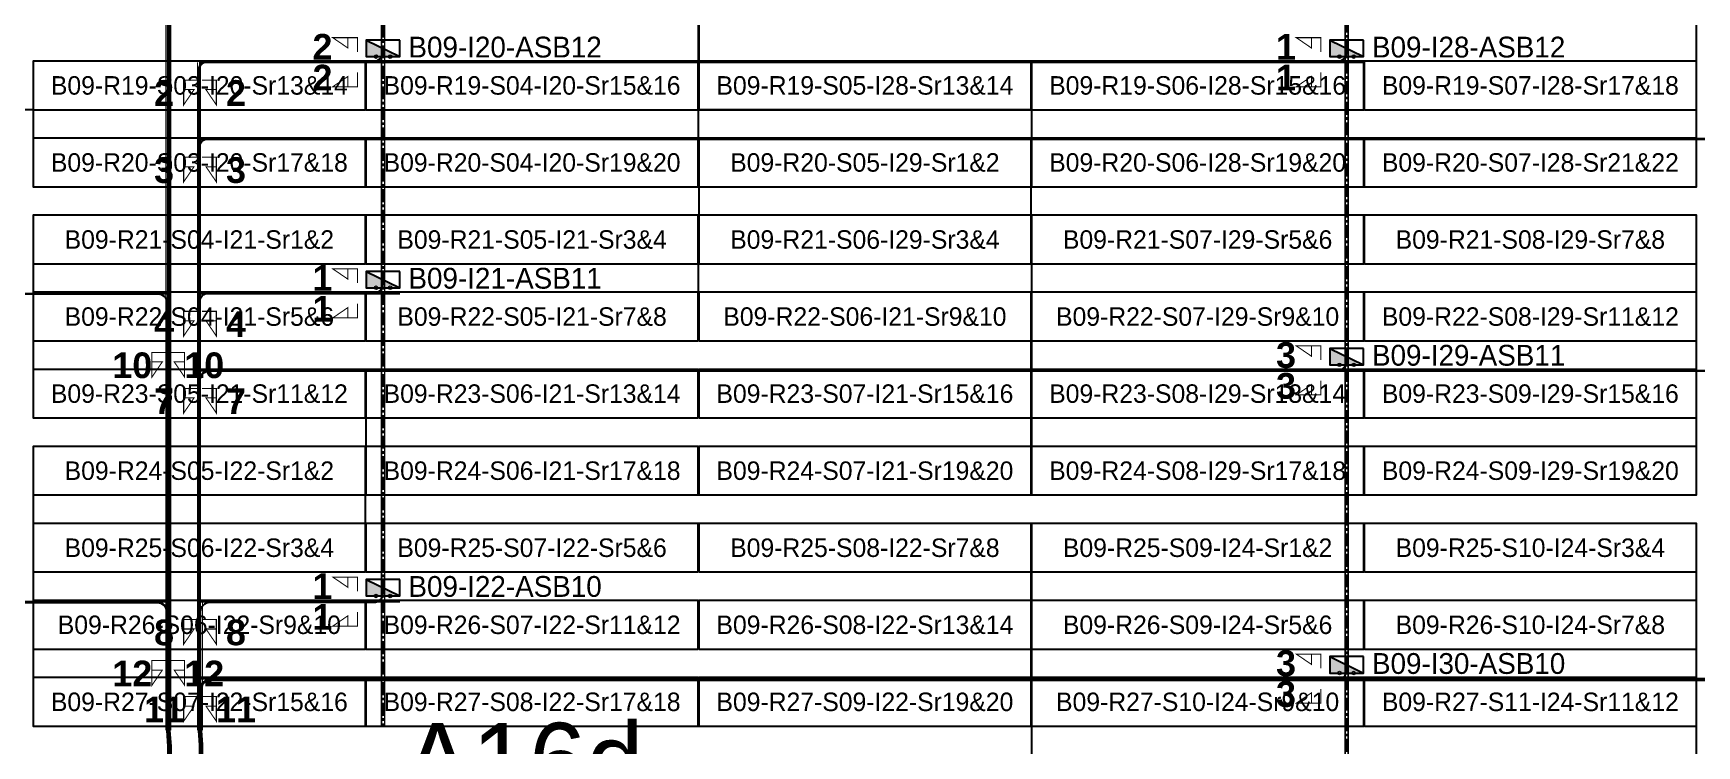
# Model space of a CAD drawing. Header units: metres. Extents: x 529292 to 530070, y 2675479 to 2675799.
# Drawn here: x 529745.9 to 529907.8, y 2675589.9 to 2675659.3 of the extents above; entities that cross this region are included whole.
import ezdxf
from ezdxf.enums import TextEntityAlignment as Align

# ---------------------------------------------------------------- set-up
doc = ezdxf.new("R2010")
doc.units = ezdxf.units.M
doc.linetypes.add('CENTER', pattern=[2, 1.25, -0.25, 0.25, -0.25])
for name, color, linetype in [('DC Trench BL-09', 40, 'Continuous'), ('E-Inverter Grouping', 2, 'Continuous'), ('Excavation', 7, 'Continuous'), ('Inverter Block-09', 7, 'Continuous'), ('LT Cable(AG) INV to LT Panel BL-09', 2, 'Continuous'), ('Messenger Wire Block-09 (Master Path)', 30, 'Continuous'), ('Messenger Wire Block-09 (MW Path)', 191, 'Continuous'), ('Messenger Wire Exc Link', 7, 'Continuous'), ('MMS Block Numbering', 7, 'Continuous'), ('MMS Table Block-09', 8, 'Continuous'), ('Plan Line - DC BL-09', 40, 'Continuous'), ('Section Marking BL-09', 2, 'Continuous')]:
    doc.layers.add(name, color=color, linetype=linetype)
doc.layers.add('PILE', color=1, linetype='Continuous', lineweight=15)
doc.styles.add('Adani Regular', font='Adani Regular.ttf')
doc.styles.add('BoldTextStyle', font='arialbd.ttf')
doc.styles.get("Standard").update_dxf_attribs({"font": 'Adani Regular.ttf'})

# ---------------------------------------------------------------- blocks, each defined once
blk = doc.blocks.new('MMS Table (32.292 x 4.788)')
at = {"color": 0}
blk.add_lwpolyline([(0, -0.002), (0, 4.786), (32.292, 4.786), (32.292, -0.002)], close=True, dxfattribs=at)
at = {"color": 7}
blk.add_attdef('ID1', text='', height=1.8, dxfattribs=at).set_placement((16.146, 2.392), align=Align.MIDDLE_CENTER)
blk = doc.blocks.new('Inverter Block')
h = blk.add_hatch(color=0)
h.dxf.hatch_style = 1
h.paths.add_polyline_path([(-1.46, 2.27), (-1.46, 0.85), (1.46, 0.85)])
at = {"color": 0}
blk.add_lwpolyline([(1.46, 2.27), (-1.46, 2.27), (-1.46, 0.85), (1.46, 0.85)], close=True, dxfattribs=at)
blk.add_lwpolyline([(-1.46, 2.27), (1.46, 0.85)], dxfattribs=at)
at = {"layer": 'PILE'}
for centre in [(-0.61, 0.85), (0.61, 0.85)]:
    blk.add_circle(centre, 0.156, dxfattribs=at)
at = {"color": 7}
blk.add_attdef('ID', (-1.46, 3.01), '', height=1.8, dxfattribs=at)

msp = doc.modelspace()

# ---------------------------------------------------------------- linework, layer by layer
at = {"layer": 'DC Trench BL-09', "color": 40, "const_width": 0.15}
for points in [[(529873.87, 2675686.58), (529873.57, 2675686.58), (529873.57, 2675576.79), (529873.87, 2675576.79)], [(529780.07, 2675664.08), (529779.77, 2675664.08), (529779.77, 2675591.79), (529780.07, 2675591.79)]]:
    msp.add_lwpolyline(points, close=True, dxfattribs=at)
at = {"layer": 'E-Inverter Grouping'}
msp.add_lwpolyline([(529907.75, 2675644.29), (529843.07, 2675644.29), (529843.07, 2675651.79), (529810.68, 2675651.79), (529810.68, 2675664.08), (529875.46, 2675664.08), (529875.46, 2675686.58), (529907.75, 2675686.58)], close=True, dxfattribs=at)
at = {"layer": 'E-Inverter Grouping', "color": 3}
for points in [[(529810.58, 2675644.29), (529745.89, 2675644.29), (529745.89, 2675651.79), (529681.11, 2675651.79), (529681.11, 2675656.58), (529713.5, 2675656.58), (529713.5, 2675671.58), (529745.79, 2675671.58), (529745.79, 2675664.08), (529810.58, 2675664.08)], [(529907.75, 2675614.29), (529843.07, 2675614.29), (529843.07, 2675636.79), (529810.68, 2675636.79), (529810.68, 2675649.08), (529842.97, 2675649.08), (529842.97, 2675641.58), (529907.75, 2675641.58)], [(529810.58, 2675634.08), (529842.97, 2675634.08), (529842.97, 2675614.29), (529778.28, 2675614.29), (529778.28, 2675621.79), (529745.89, 2675621.79), (529745.89, 2675641.58), (529810.58, 2675641.58)], [(529842.97, 2675591.79), (529745.89, 2675591.79), (529745.89, 2675619.08), (529778.18, 2675619.08), (529778.18, 2675611.58), (529842.97, 2675611.58)], [(529843.07, 2675611.58), (529907.75, 2675611.58), (529907.75, 2675576.79), (529843.07, 2675576.79)]]:
    msp.add_lwpolyline(points, close=True, dxfattribs=at)
at = {"layer": 'Excavation', "color": 3, "const_width": 0.1}
msp.add_lwpolyline([(529769.47, 2675566.95), (529769.47, 2675570.59), (529762.2, 2675577.23), (529762.2, 2675589.95)], dxfattribs=at)
at = {"layer": 'LT Cable(AG) INV to LT Panel BL-09'}
for points in [[(529770.93, 2675565.57), (529768.83, 2675565.57, -0.157223), (529768.3, 2675565.74), (529766.84, 2675566.8, 0.157223), (529766.31, 2675566.97), (529759.99, 2675566.97, -0.414214), (529759.09, 2675567.87), (529759.09, 2675589.78, 0.020213), (529759.08, 2675589.86), (529758.96, 2675591.38, -0.020213), (529758.96, 2675591.46), (529758.96, 2675678.09, -0.414214), (529759.86, 2675678.99), (529808.04, 2675678.99, 0.414214), (529808.94, 2675679.89), (529808.94, 2675680.19)], [(529770.93, 2675565.6), (529768.83, 2675565.6, -0.157223), (529768.3, 2675565.77), (529766.84, 2675566.82, 0.157223), (529766.31, 2675566.99), (529760.01, 2675566.99, -0.414214), (529759.11, 2675567.89), (529759.11, 2675589.78, 0.020213), (529759.11, 2675589.86), (529758.99, 2675591.39, -0.020213), (529758.98, 2675591.46), (529758.98, 2675678.06, -0.414214)], [(529770.93, 2675565.62), (529768.83, 2675565.62, -0.157223), (529768.3, 2675565.79), (529766.84, 2675566.85, 0.157223), (529766.31, 2675567.02), (529760.04, 2675567.02, -0.414214), (529759.14, 2675567.92), (529759.14, 2675589.79, 0.020213), (529759.13, 2675589.86), (529759.01, 2675591.39, -0.020213), (529759.01, 2675591.46), (529759.01, 2675678.04, -0.414214)], [(529770.93, 2675565.65), (529768.83, 2675565.65, -0.157223), (529768.3, 2675565.82), (529766.84, 2675566.87, 0.157223), (529766.31, 2675567.04), (529760.06, 2675567.04, -0.414214), (529759.16, 2675567.94), (529759.16, 2675589.79, 0.020213), (529759.16, 2675589.86), (529759.04, 2675591.39, -0.020213), (529759.03, 2675591.46), (529759.03, 2675678.01, -0.414214)], [(529773.09, 2675565.67), (529768.83, 2675565.67, -0.157223), (529768.3, 2675565.84), (529766.84, 2675566.9, 0.157223), (529766.31, 2675567.07), (529760.09, 2675567.07, -0.414214), (529759.19, 2675567.97), (529759.19, 2675589.79, 0.020213), (529759.18, 2675589.86), (529759.06, 2675591.39, -0.020213), (529759.06, 2675591.46), (529759.06, 2675677.99, -0.414214)], [(529773.09, 2675565.7), (529768.83, 2675565.7, -0.157223), (529768.3, 2675565.87), (529766.84, 2675566.92, 0.157223), (529766.31, 2675567.09), (529760.11, 2675567.09, -0.414214), (529759.21, 2675567.99), (529759.21, 2675589.79, 0.020213), (529759.21, 2675589.86), (529759.09, 2675591.39, -0.020213), (529759.08, 2675591.46), (529759.08, 2675677.96, -0.414214)], [(529773.09, 2675565.72), (529768.83, 2675565.72, -0.157223), (529768.3, 2675565.89), (529766.84, 2675566.95, 0.157223), (529766.31, 2675567.12), (529760.14, 2675567.12, -0.414214), (529759.24, 2675568.02), (529759.24, 2675589.79, 0.020213), (529759.23, 2675589.86), (529759.11, 2675591.39, -0.020213), (529759.11, 2675591.46), (529759.11, 2675677.94, -0.414214)], [(529773.09, 2675565.75), (529768.83, 2675565.75, -0.157223), (529768.3, 2675565.92), (529766.84, 2675566.97, 0.157223), (529766.31, 2675567.14), (529760.16, 2675567.14, -0.414214), (529759.26, 2675568.04), (529759.26, 2675589.79, 0.020213), (529759.26, 2675589.86), (529759.14, 2675591.39, -0.020213), (529759.13, 2675591.46), (529759.13, 2675670.42, -0.414214), (529760.03, 2675671.32), (529937.6, 2675671.32, 0.414214), (529938.5, 2675672.22), (529938.5, 2675672.69)], [(529768.94, 2675565.55), (529768.83, 2675565.55, -0.157223), (529768.3, 2675565.72), (529766.84, 2675566.77, 0.157223), (529766.31, 2675566.94), (529759.96, 2675566.94, -0.414214), (529759.06, 2675567.84), (529759.06, 2675589.78, 0.020213), (529759.06, 2675589.86), (529758.94, 2675591.38, -0.020213), (529758.93, 2675591.46), (529758.93, 2675632.96, 0.414214), (529758.03, 2675633.86), (529716.04, 2675633.86, -0.414214), (529715.14, 2675634.76), (529715.14, 2675635.19)], [(529768.94, 2675565.5), (529768.83, 2675565.5, -0.157223), (529768.3, 2675565.67), (529766.84, 2675566.72, 0.157223), (529766.31, 2675566.89), (529759.91, 2675566.89, -0.414214), (529759.01, 2675567.79), (529759.01, 2675589.78, 0.020213), (529759.01, 2675589.85), (529758.89, 2675591.38, -0.020213), (529758.88, 2675591.45), (529758.88, 2675602.91, 0.414214), (529757.98, 2675603.81), (529618.86, 2675603.81, -0.414214), (529617.96, 2675604.71), (529617.96, 2675605.19)], [(529768.94, 2675565.52), (529768.83, 2675565.52, -0.157223), (529768.3, 2675565.69), (529766.84, 2675566.75, 0.157223), (529766.31, 2675566.92), (529759.94, 2675566.92, -0.414214), (529759.04, 2675567.82), (529759.04, 2675589.78, 0.020213), (529759.03, 2675589.85), (529758.91, 2675591.38, -0.020213), (529758.91, 2675591.46), (529758.91, 2675602.94, 0.414214), (529758.01, 2675603.84), (529716.04, 2675603.84, -0.414214), (529715.14, 2675604.74), (529715.14, 2675605.19)]]:
    msp.add_lwpolyline(points, format="xyb", dxfattribs=at)
at = {"layer": 'LT Cable(AG) INV to LT Panel BL-09', "color": 5}
for points in [[(529769.96, 2675566.08), (529769.4, 2675566.08, -0.099795), (529769.05, 2675566.15), (529766.8, 2675567.1, 0.099795), (529766.45, 2675567.17), (529760.19, 2675567.17, -0.414214), (529759.29, 2675568.07), (529759.29, 2675589.79, 0.020213), (529759.28, 2675589.86), (529759.16, 2675591.39, -0.020213), (529759.16, 2675591.47), (529759.16, 2675670.39, -0.414214), (529760.06, 2675671.29), (530002.39, 2675671.29, 0.414214), (530003.29, 2675672.19), (530003.29, 2675672.69)], [(529769.96, 2675566.15, -0.320888), (529769.35, 2675567), (529769.35, 2675570.14, 0.210754), (529769.06, 2675570.81), (529762.38, 2675576.91, -0.210754), (529762.09, 2675577.57), (529762.09, 2675589.91, 0.01705), (529762.08, 2675589.97), (529761.99, 2675591.39, -0.01705), (529761.98, 2675591.45), (529761.98, 2675655.65, -0.414214), (529762.88, 2675656.55), (529779.02, 2675656.55, 0.414214), (529779.92, 2675657.45), (529779.92, 2675657.69)], [(529769.96, 2675566.19, -0.312772), (529769.38, 2675567.03), (529769.38, 2675570.16, 0.210754), (529769.08, 2675570.82), (529762.4, 2675576.92, -0.210754), (529762.11, 2675577.58), (529762.11, 2675589.91, 0.01705), (529762.11, 2675589.97), (529762.01, 2675591.39, -0.01705), (529762.01, 2675591.45), (529762.01, 2675655.62, -0.414214), (529762.91, 2675656.52), (529872.82, 2675656.52, 0.414214), (529873.72, 2675657.42), (529873.72, 2675657.69)], [(529769.96, 2675566.22, -0.304603), (529769.4, 2675567.05), (529769.4, 2675570.17, 0.210754), (529769.11, 2675570.83), (529762.43, 2675576.93, -0.210754), (529762.14, 2675577.6), (529762.14, 2675589.91, 0.01705), (529762.13, 2675589.97), (529762.04, 2675591.39, -0.01705), (529762.03, 2675591.45), (529762.03, 2675648.1, -0.414214), (529762.93, 2675649), (530002.39, 2675649, 0.414214), (530003.29, 2675649.9), (530003.29, 2675650.19)], [(529772.03, 2675566.18), (529770.33, 2675566.18, -0.414214), (529769.43, 2675567.08), (529769.43, 2675570.18, 0.210754), (529769.13, 2675570.84), (529762.45, 2675576.94, -0.210754), (529762.16, 2675577.61), (529762.16, 2675589.91, 0.01705), (529762.16, 2675589.98), (529762.06, 2675591.39, -0.01705), (529762.06, 2675591.45), (529762.06, 2675633.07, -0.414214), (529762.96, 2675633.97), (529779.02, 2675633.97, 0.414214), (529779.92, 2675634.87), (529779.92, 2675635.19)], [(529772.03, 2675566.2), (529770.35, 2675566.2, -0.414214), (529769.45, 2675567.1), (529769.45, 2675570.19, 0.210754), (529769.16, 2675570.85), (529762.48, 2675576.95, -0.210754), (529762.19, 2675577.62), (529762.19, 2675589.91, 0.01705), (529762.18, 2675589.98), (529762.09, 2675591.39, -0.01705), (529762.08, 2675591.45), (529762.08, 2675625.55, -0.414214), (529762.98, 2675626.45), (529872.82, 2675626.45, 0.414214), (529873.72, 2675627.35), (529873.72, 2675627.69)], [(529772.03, 2675566.23), (529770.38, 2675566.23, -0.414214), (529769.48, 2675567.13), (529769.48, 2675570.2, 0.210754), (529769.18, 2675570.86), (529762.5, 2675576.96, -0.210754), (529762.21, 2675577.63), (529762.21, 2675589.92, 0.01705), (529762.21, 2675589.98), (529762.11, 2675591.39, -0.01705), (529762.11, 2675591.45), (529762.11, 2675625.53, -0.414214), (529763.01, 2675626.43), (529937.6, 2675626.43, 0.414214), (529938.5, 2675627.33), (529938.5, 2675627.69)], [(529772.03, 2675566.25), (529770.4, 2675566.25, -0.414214), (529769.5, 2675567.15), (529769.5, 2675570.21, 0.210754), (529769.21, 2675570.88), (529762.53, 2675576.97, -0.210754), (529762.24, 2675577.64), (529762.24, 2675589.92, 0.01705), (529762.23, 2675589.98), (529762.14, 2675591.39, -0.01705), (529762.13, 2675591.46), (529762.13, 2675625.5, -0.414214), (529763.03, 2675626.4), (530002.39, 2675626.4, 0.414214), (530003.29, 2675627.3), (530003.29, 2675627.69)], [(529773.97, 2675566.28), (529770.43, 2675566.28, -0.414214), (529769.53, 2675567.18), (529769.53, 2675570.22, 0.210754), (529769.23, 2675570.89), (529762.55, 2675576.99, -0.210754), (529762.26, 2675577.65), (529762.26, 2675589.92, 0.01705), (529762.26, 2675589.98), (529762.16, 2675591.39, -0.01705), (529762.16, 2675591.46), (529762.16, 2675602.97, -0.414214), (529763.06, 2675603.87), (529779.02, 2675603.87, 0.414214), (529779.92, 2675604.77), (529779.92, 2675605.19)], [(529773.97, 2675566.3), (529770.45, 2675566.3, -0.414214), (529769.55, 2675567.2), (529769.55, 2675570.23, 0.210754), (529769.26, 2675570.9), (529762.58, 2675577, -0.210754), (529762.29, 2675577.66), (529762.29, 2675589.92, 0.01705), (529762.28, 2675589.98), (529762.19, 2675591.4, -0.01705), (529762.18, 2675591.46), (529762.18, 2675595.45, -0.414214), (529763.08, 2675596.35), (529872.82, 2675596.35, 0.414214), (529873.72, 2675597.25), (529873.72, 2675597.69)], [(529773.97, 2675566.33), (529770.48, 2675566.33, -0.414214), (529769.58, 2675567.23), (529769.58, 2675570.24, 0.210754), (529769.28, 2675570.91), (529762.6, 2675577.01, -0.210754), (529762.31, 2675577.67), (529762.31, 2675589.92, 0.01705), (529762.31, 2675589.98), (529762.21, 2675591.4, -0.01705), (529762.21, 2675591.46), (529762.21, 2675595.42, -0.414214), (529763.11, 2675596.32), (529937.6, 2675596.32, 0.414214), (529938.5, 2675597.22), (529938.5, 2675597.69)], [(529773.97, 2675566.35), (529770.5, 2675566.35, -0.414214), (529769.6, 2675567.25), (529769.6, 2675570.25, 0.210754), (529769.31, 2675570.92), (529762.63, 2675577.02, -0.210754), (529762.34, 2675577.68), (529762.34, 2675589.92, 0.01705), (529762.33, 2675589.98), (529762.24, 2675591.4, -0.01705), (529762.23, 2675591.46), (529762.23, 2675595.4, -0.414214), (529763.13, 2675596.3), (530002.39, 2675596.3, 0.414214), (530003.29, 2675597.2), (530003.29, 2675597.69)]]:
    msp.add_lwpolyline(points, format="xyb", dxfattribs=at)
at = {"layer": 'Messenger Wire Block-09 (Master Path)'}
for points in [[(529759.01, 2675591.42), (529759.01, 2675678.94)], [(529762.1, 2675591.42), (529762.1, 2675656.44)], [(529762.1, 2675656.44), (529875.36, 2675656.44)], [(529762.1, 2675648.94), (530004.93, 2675648.94)], [(529713.5, 2675633.94), (529759.01, 2675633.94)], [(529762.1, 2675633.94), (529781.56, 2675633.94)], [(529762.1, 2675626.44), (530004.93, 2675626.44)], [(529616.32, 2675603.94), (529759.01, 2675603.94)], [(529762.1, 2675603.94), (529781.56, 2675603.94)], [(529762.1, 2675596.44), (530004.93, 2675596.44)]]:
    msp.add_lwpolyline(points, dxfattribs=at)
at = {"layer": 'Messenger Wire Block-09 (MW Path)', "const_width": 0.1}
for points in [[(529759.26, 2675591.42), (529759.26, 2675678.94)], [(529758.76, 2675591.42), (529758.76, 2675671.44)], [(529761.85, 2675591.42), (529761.85, 2675656.44)], [(529762.1, 2675656.44), (529875.36, 2675656.44)], [(529762.1, 2675648.94), (530004.93, 2675648.94)], [(529713.5, 2675633.94), (529759.01, 2675633.94)], [(529762.1, 2675633.94), (529781.56, 2675633.94)], [(529762.1, 2675626.44), (530004.93, 2675626.44)], [(529616.32, 2675603.94), (529759.01, 2675603.94)], [(529762.1, 2675603.94), (529781.56, 2675603.94)], [(529762.35, 2675591.42), (529762.35, 2675603.94)], [(529762.1, 2675596.44), (530004.93, 2675596.44)]]:
    msp.add_lwpolyline(points, dxfattribs=at)
at = {"layer": 'Messenger Wire Exc Link'}
for points in [[(529759.14, 2675589.82), (529759.01, 2675591.42)], [(529762.2, 2675589.95), (529762.1, 2675591.42)]]:
    msp.add_lwpolyline(points, dxfattribs=at)
at = {"layer": 'Plan Line - DC BL-09', "color": 6, "linetype": 'CENTER'}
for points in [[(529873.72, 2675686.58), (529873.72, 2675576.79)], [(529779.92, 2675664.08), (529779.92, 2675591.79)]]:
    msp.add_lwpolyline(points, dxfattribs=at)
at = {"layer": 'Section Marking BL-09', "color": 94, "lineweight": 35, "true_color": 0x00a500, "const_width": 0.1}
for points in [[(529777.42, 2675657.44), (529777.42, 2675658.83), (529775.02, 2675658.83), (529776.5, 2675657.82), (529776.5, 2675658.83)], [(529871.22, 2675657.44), (529871.22, 2675658.83), (529868.82, 2675658.83), (529870.3, 2675657.82), (529870.3, 2675658.83)], [(529761.9, 2675654.69), (529760.51, 2675654.69), (529760.51, 2675652.29), (529761.52, 2675653.77), (529760.51, 2675653.77)], [(529762.3, 2675654.69), (529763.69, 2675654.69), (529763.69, 2675652.29), (529762.68, 2675653.77), (529763.69, 2675653.77)], [(529777.42, 2675655.44), (529777.42, 2675654.05), (529775.02, 2675654.05), (529776.5, 2675655.06), (529776.5, 2675654.05)], [(529871.22, 2675655.44), (529871.22, 2675654.05), (529868.82, 2675654.05), (529870.3, 2675655.06), (529870.3, 2675654.05)], [(529761.9, 2675647.19), (529760.51, 2675647.19), (529760.51, 2675644.79), (529761.52, 2675646.27), (529760.51, 2675646.27)], [(529762.3, 2675647.19), (529763.69, 2675647.19), (529763.69, 2675644.79), (529762.68, 2675646.27), (529763.69, 2675646.27)], [(529777.42, 2675634.94), (529777.42, 2675636.33), (529775.02, 2675636.33), (529776.5, 2675635.32), (529776.5, 2675636.33)], [(529761.9, 2675632.19), (529760.51, 2675632.19), (529760.51, 2675629.79), (529761.52, 2675631.27), (529760.51, 2675631.27)], [(529762.3, 2675632.19), (529763.69, 2675632.19), (529763.69, 2675629.79), (529762.68, 2675631.27), (529763.69, 2675631.27)], [(529777.42, 2675632.94), (529777.42, 2675631.55), (529775.02, 2675631.55), (529776.5, 2675632.56), (529776.5, 2675631.55)], [(529871.22, 2675627.44), (529871.22, 2675628.83), (529868.82, 2675628.83), (529870.3, 2675627.82), (529870.3, 2675628.83)], [(529758.81, 2675628.19), (529757.42, 2675628.19), (529757.42, 2675625.79), (529758.43, 2675627.27), (529757.42, 2675627.27)], [(529759.21, 2675628.19), (529760.6, 2675628.19), (529760.6, 2675625.79), (529759.59, 2675627.27), (529760.6, 2675627.27)], [(529871.22, 2675625.44), (529871.22, 2675624.05), (529868.82, 2675624.05), (529870.3, 2675625.06), (529870.3, 2675624.05)], [(529761.9, 2675624.69), (529760.51, 2675624.69), (529760.51, 2675622.29), (529761.52, 2675623.77), (529760.51, 2675623.77)], [(529762.3, 2675624.69), (529763.69, 2675624.69), (529763.69, 2675622.29), (529762.68, 2675623.77), (529763.69, 2675623.77)], [(529777.42, 2675604.94), (529777.42, 2675606.33), (529775.02, 2675606.33), (529776.5, 2675605.32), (529776.5, 2675606.33)], [(529777.42, 2675602.94), (529777.42, 2675601.55), (529775.02, 2675601.55), (529776.5, 2675602.56), (529776.5, 2675601.55)], [(529761.9, 2675602.19), (529760.51, 2675602.19), (529760.51, 2675599.79), (529761.52, 2675601.27), (529760.51, 2675601.27)], [(529762.3, 2675602.19), (529763.69, 2675602.19), (529763.69, 2675599.79), (529762.68, 2675601.27), (529763.69, 2675601.27)], [(529758.81, 2675598.19), (529757.42, 2675598.19), (529757.42, 2675595.79), (529758.43, 2675597.27), (529757.42, 2675597.27)], [(529759.21, 2675598.19), (529760.6, 2675598.19), (529760.6, 2675595.79), (529759.59, 2675597.27), (529760.6, 2675597.27)], [(529871.22, 2675597.44), (529871.22, 2675598.83), (529868.82, 2675598.83), (529870.3, 2675597.82), (529870.3, 2675598.83)], [(529761.9, 2675594.69), (529760.51, 2675594.69), (529760.51, 2675592.29), (529761.52, 2675593.77), (529760.51, 2675593.77)], [(529762.3, 2675594.69), (529763.69, 2675594.69), (529763.69, 2675592.29), (529762.68, 2675593.77), (529763.69, 2675593.77)], [(529871.22, 2675595.44), (529871.22, 2675594.05), (529868.82, 2675594.05), (529870.3, 2675595.06), (529870.3, 2675594.05)]]:
    msp.add_lwpolyline(points, dxfattribs=at)

# ---------------------------------------------------------------- block references
at = {"layer": 'Inverter Block-09'}
ref = msp.add_blockref('Inverter Block', (529779.92, 2675656.03), dxfattribs=dict(at, xscale=1.124999999976148, yscale=1.124999999976148, zscale=1.124999999976148))
ref.add_attrib('ID', 'B09-I20-ASB12', (529782.39, 2675656.9), dxfattribs={"layer": '0', "color": 7, "height": 2.025})
ref = msp.add_blockref('Inverter Block', (529873.72, 2675656.03), dxfattribs=dict(at, xscale=1.124999999976148, yscale=1.124999999976148, zscale=1.124999999976148))
ref.add_attrib('ID', 'B09-I28-ASB12', (529876.19, 2675656.9), dxfattribs={"layer": '0', "color": 7, "height": 2.025})
ref = msp.add_blockref('Inverter Block', (529779.92, 2675633.53), dxfattribs=dict(at, xscale=1.124999999976148, yscale=1.124999999976148, zscale=1.124999999976148))
ref.add_attrib('ID', 'B09-I21-ASB11', (529782.39, 2675634.4), dxfattribs={"layer": '0', "color": 7, "height": 2.025})
ref = msp.add_blockref('Inverter Block', (529873.72, 2675626.03), dxfattribs=dict(at, xscale=1.124999999976148, yscale=1.124999999976148, zscale=1.124999999976148))
ref.add_attrib('ID', 'B09-I29-ASB11', (529876.19, 2675626.9), dxfattribs={"layer": '0', "color": 7, "height": 2.025})
ref = msp.add_blockref('Inverter Block', (529779.92, 2675603.53), dxfattribs=dict(at, xscale=1.124999999976148, yscale=1.124999999976148, zscale=1.124999999976148))
ref.add_attrib('ID', 'B09-I22-ASB10', (529782.39, 2675604.4), dxfattribs={"layer": '0', "color": 7, "height": 2.025})
ref = msp.add_blockref('Inverter Block', (529873.72, 2675596.03), dxfattribs=dict(at, xscale=1.124999999976148, yscale=1.124999999976148, zscale=1.124999999976148))
ref.add_attrib('ID', 'B09-I30-ASB10', (529876.19, 2675596.9), dxfattribs={"layer": '0', "color": 7, "height": 2.025})
at = {"layer": 'MMS Table Block-09'}
for p, values in [((529745.89, 2675651.79), {'ID1': 'B09-R19-S03-I20-Sr13&14'}), ((529778.28, 2675651.79), {'ID1': 'B09-R19-S04-I20-Sr15&16'}), ((529810.68, 2675651.79), {'ID1': 'B09-R19-S05-I28-Sr13&14'}), ((529843.07, 2675651.79), {'ID1': 'B09-R19-S06-I28-Sr15&16'}), ((529875.46, 2675651.79), {'ID1': 'B09-R19-S07-I28-Sr17&18'}), ((529745.89, 2675644.29), {'ID1': 'B09-R20-S03-I20-Sr17&18'}), ((529778.28, 2675644.29), {'ID1': 'B09-R20-S04-I20-Sr19&20'}), ((529810.68, 2675644.29), {'ID1': 'B09-R20-S05-I29-Sr1&2'}), ((529843.07, 2675644.29), {'ID1': 'B09-R20-S06-I28-Sr19&20'}), ((529875.46, 2675644.29), {'ID1': 'B09-R20-S07-I28-Sr21&22'}), ((529745.89, 2675636.79), {'ID1': 'B09-R21-S04-I21-Sr1&2'}), ((529778.28, 2675636.79), {'ID1': 'B09-R21-S05-I21-Sr3&4'}), ((529810.68, 2675636.79), {'ID1': 'B09-R21-S06-I29-Sr3&4'}), ((529843.07, 2675636.79), {'ID1': 'B09-R21-S07-I29-Sr5&6'}), ((529875.46, 2675636.79), {'ID1': 'B09-R21-S08-I29-Sr7&8'}), ((529745.89, 2675629.29), {'ID1': 'B09-R22-S04-I21-Sr5&6'}), ((529778.28, 2675629.29), {'ID1': 'B09-R22-S05-I21-Sr7&8'}), ((529810.68, 2675629.29), {'ID1': 'B09-R22-S06-I21-Sr9&10'}), ((529843.07, 2675629.29), {'ID1': 'B09-R22-S07-I29-Sr9&10'}), ((529875.46, 2675629.29), {'ID1': 'B09-R22-S08-I29-Sr11&12'}), ((529745.89, 2675621.79), {'ID1': 'B09-R23-S05-I21-Sr11&12'}), ((529778.28, 2675621.79), {'ID1': 'B09-R23-S06-I21-Sr13&14'}), ((529810.68, 2675621.79), {'ID1': 'B09-R23-S07-I21-Sr15&16'}), ((529843.07, 2675621.79), {'ID1': 'B09-R23-S08-I29-Sr13&14'}), ((529875.46, 2675621.79), {'ID1': 'B09-R23-S09-I29-Sr15&16'}), ((529745.89, 2675614.29), {'ID1': 'B09-R24-S05-I22-Sr1&2'}), ((529778.28, 2675614.29), {'ID1': 'B09-R24-S06-I21-Sr17&18'}), ((529810.68, 2675614.29), {'ID1': 'B09-R24-S07-I21-Sr19&20'}), ((529843.07, 2675614.29), {'ID1': 'B09-R24-S08-I29-Sr17&18'}), ((529875.46, 2675614.29), {'ID1': 'B09-R24-S09-I29-Sr19&20'}), ((529745.89, 2675606.79), {'ID1': 'B09-R25-S06-I22-Sr3&4'}), ((529778.28, 2675606.79), {'ID1': 'B09-R25-S07-I22-Sr5&6'}), ((529810.68, 2675606.79), {'ID1': 'B09-R25-S08-I22-Sr7&8'}), ((529843.07, 2675606.79), {'ID1': 'B09-R25-S09-I24-Sr1&2'}), ((529875.46, 2675606.79), {'ID1': 'B09-R25-S10-I24-Sr3&4'}), ((529745.89, 2675599.29), {'ID1': 'B09-R26-S06-I22-Sr9&10'}), ((529778.28, 2675599.29), {'ID1': 'B09-R26-S07-I22-Sr11&12'}), ((529810.68, 2675599.29), {'ID1': 'B09-R26-S08-I22-Sr13&14'}), ((529843.07, 2675599.29), {'ID1': 'B09-R26-S09-I24-Sr5&6'}), ((529875.46, 2675599.29), {'ID1': 'B09-R26-S10-I24-Sr7&8'}), ((529745.89, 2675591.79), {'ID1': 'B09-R27-S07-I22-Sr15&16'}), ((529778.28, 2675591.79), {'ID1': 'B09-R27-S08-I22-Sr17&18'}), ((529810.68, 2675591.79), {'ID1': 'B09-R27-S09-I22-Sr19&20'}), ((529843.07, 2675591.79), {'ID1': 'B09-R27-S10-I24-Sr9&10'}), ((529875.46, 2675591.79), {'ID1': 'B09-R27-S11-I24-Sr11&12'})]:
    msp.add_blockref('MMS Table (32.292 x 4.788)', p, dxfattribs=at).add_auto_attribs(values)

# ---------------------------------------------------------------- texts
at = {"layer": 'MMS Block Numbering', "insert": (529795.24, 2675582.08), "char_height": 7.5, "attachment_point": 5, "style": 'Adani Regular'}
msp.add_mtext_dynamic_manual_height_columns('A16d-\\PBL-09', width=41.5354, gutter_width=1, heights=[0], dxfattribs=at)
at = {"layer": 'Section Marking BL-09', "color": 94, "true_color": 0x00a500, "style": 'BoldTextStyle'}
for s, p in [('2', (529774.02, 2675657.94)), ('1', (529867.82, 2675657.94)), ('2', (529774.02, 2675654.94)), ('2', (529758.6, 2675653.44)), ('2', (529765.6, 2675653.44)), ('1', (529867.82, 2675654.94)), ('3', (529758.6, 2675645.94)), ('3', (529765.6, 2675645.94)), ('1', (529774.02, 2675635.44)), ('1', (529774.02, 2675632.44)), ('4', (529758.6, 2675630.94)), ('4', (529765.6, 2675630.94)), ('3', (529867.82, 2675627.94)), ('10', (529755.51, 2675626.94)), ('10', (529762.51, 2675626.94)), ('3', (529867.82, 2675624.94)), ('7', (529758.6, 2675623.44)), ('7', (529765.6, 2675623.44)), ('1', (529774.02, 2675605.44)), ('1', (529774.02, 2675602.44)), ('8', (529758.6, 2675600.94)), ('8', (529765.6, 2675600.94)), ('12', (529755.51, 2675596.94)), ('12', (529762.51, 2675596.94)), ('3', (529867.82, 2675597.94)), ('11', (529758.6, 2675593.44)), ('11', (529765.6, 2675593.44)), ('3', (529867.82, 2675594.94))]:
    msp.add_text(s, height=2.5, dxfattribs=at).set_placement(p, align=Align.MIDDLE_CENTER)

doc.saveas('drawing.dxf')
